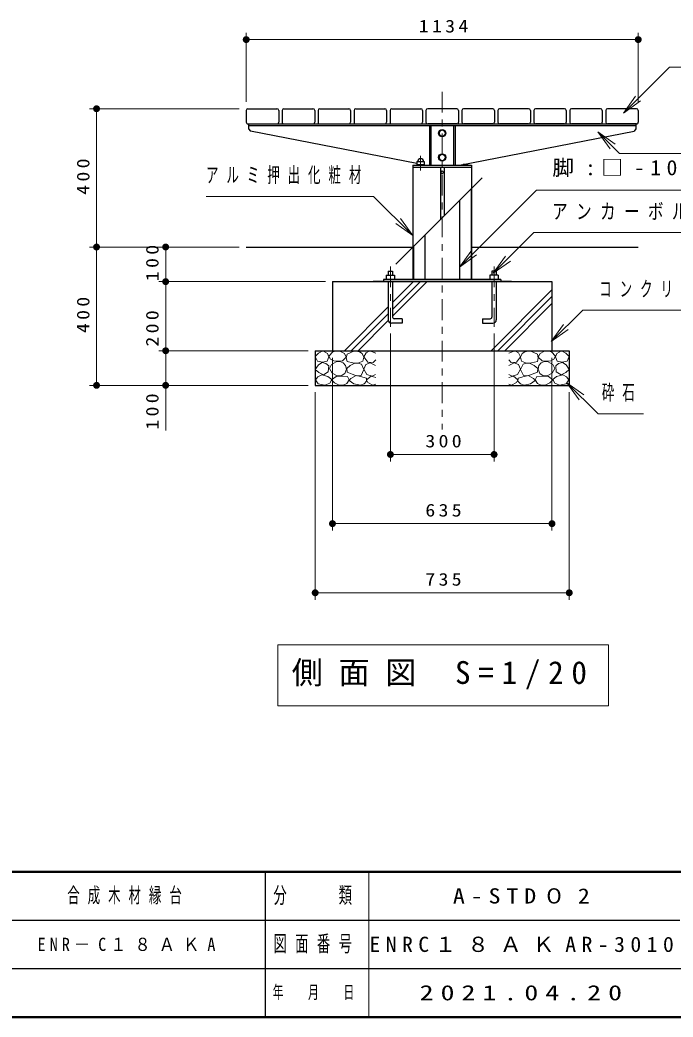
# Model space of a CAD drawing. Units: millimetres on the paper, scale 1:20. Extents: x -365 to 0, y 0 to 257.
# Drawn here: x -165.5 to -71, y 0 to 144.2 of the extents above; entities that cross this region are included whole.
import ezdxf

# ---------------------------------------------------------------- set-up
doc = ezdxf.new("R2010")
doc.units = ezdxf.units.MM
doc.linetypes.add('USER2', pattern=[6, 3, -1, 1, -1])
doc.layers.add('99', color=7, linetype='Continuous')
doc.layers.add('CLASS1', color=7, linetype='Continuous', lineweight=25)
doc.layers.add('LY_4', color=7, linetype='Continuous', lineweight=13)
doc.styles.add('ＭＳ ゴシック', font='')
doc.styles.get('ＭＳ ゴシック').set_extended_font_data('MS Gothic')

# ---------------------------------------------------------------- blocks, each defined once
blk = doc.blocks.new('filled_dot')
at = {"color": 0, "linetype": 'Continuous', "lineweight": -2, "const_width": 1.25}
blk.add_lwpolyline([(-0.625, 0, 1), (0.625, 0, 1)], format="xyb", close=True, dxfattribs=at)

msp = doc.modelspace()

# ---------------------------------------------------------------- linework, layer by layer
at = {"layer": 'CLASS1', "lineweight": 13}
for p, q in [((-132.725, 132.353), (-132.725, 142.353)), ((-132.725, 141.353), (-76.025, 141.353)), ((-76.025, 132.353), (-76.025, 142.353)), ((-78.18, 130.707), (-76.413, 133.182)), ((-78.18, 130.707), (-76.059, 132.829)), ((-133.725, 131.353), (-155.375, 131.353)), ((-154.375, 111.353), (-154.375, 131.353)), ((-75.705, 132.475), (-78.18, 130.707)), ((-80.091, 125.535), (-81.859, 128.009)), ((-81.859, 128.009), (-79.384, 126.242)), ((-81.859, 128.009), (-79.738, 125.888)), ((-110.402, 115.484), (-108.625, 113.016)), ((-108.625, 113.016), (-111.106, 114.774)), ((-108.625, 113.016), (-110.754, 115.129)), ((-133.725, 111.353), (-155.375, 111.353)), ((-154.375, 91.353), (-154.375, 111.353)), ((-133.725, 111.353), (-145.375, 111.353)), ((-144.375, 106.353), (-144.375, 111.353)), ((-101.875, 108.444), (-100.107, 110.919)), ((-101.875, 108.444), (-99.753, 110.565)), ((-99.4, 110.212), (-101.875, 108.444)), ((-96.996, 107.555), (-95.228, 110.03)), ((-96.996, 107.555), (-94.874, 109.677)), ((-94.521, 109.323), (-96.996, 107.555)), ((-121.25, 106.353), (-145.375, 106.353)), ((-144.375, 96.353), (-144.375, 106.353)), ((-111.557, 101.344), (-106.548, 106.353)), ((-111.557, 103.324), (-108.528, 106.353)), ((-111.557, 102.334), (-107.538, 106.353)), ((-97.315, 96.353), (-88.5, 105.169)), ((-96.325, 96.353), (-88.5, 104.179)), ((-118.528, 96.353), (-112.192, 102.689)), ((-95.335, 96.353), (-88.5, 103.189)), ((-117.538, 96.353), (-112.192, 101.699)), ((-116.548, 96.353), (-112.192, 100.709)), ((-88.618, 97.682), (-86.851, 100.157)), ((-88.618, 97.682), (-86.497, 99.803)), ((-111.875, 98.836), (-111.875, 80.353)), ((-96.875, 98.836), (-96.875, 80.353)), ((-86.144, 99.45), (-88.618, 97.682)), ((-123.75, 96.353), (-145.375, 96.353)), ((-123.75, 96.353), (-145.375, 96.353)), ((-144.375, 84.803), (-144.375, 96.353)), ((-120.25, 95.353), (-120.25, 70.353)), ((-88.5, 95.353), (-88.5, 70.353)), ((-123.75, 91.353), (-155.375, 91.353)), ((-84.583, 89.263), (-86.351, 91.738)), ((-86.351, 91.738), (-83.876, 89.97)), ((-86.351, 91.738), (-84.229, 89.617)), ((-122.75, 90.353), (-122.75, 60.353)), ((-86, 90.353), (-86, 60.353)), ((-96.875, 81.353), (-111.875, 81.353)), ((-88.5, 71.353), (-120.25, 71.353)), ((-86, 61.353), (-122.75, 61.353)), ((-128.131, 53.82), (-128.131, 45.02)), ((-80.331, 53.82), (-128.131, 53.82)), ((-80.331, 45.02), (-80.331, 53.82)), ((-128.131, 45.02), (-80.331, 45.02))]:
    msp.add_line(p, q, dxfattribs=at)
at = {"layer": 'CLASS1', "linetype": 'USER2', "lineweight": 13}
for p, q in [((-104.375, 133.791), (-104.375, 84.978)), ((-107.5, 124.541), (-107.5, 122.425))]:
    msp.add_line(p, q, dxfattribs=at)
at = {"layer": 'CLASS1'}
for p, q in [((-132.475, 131.353), (-128.275, 131.353)), ((-127.275, 131.353), (-123.075, 131.353)), ((-122.075, 131.353), (-117.875, 131.353)), ((-116.875, 131.353), (-112.675, 131.353)), ((-111.675, 131.353), (-107.475, 131.353)), ((-102.275, 131.353), (-106.475, 131.353)), ((-97.075, 131.353), (-101.275, 131.353)), ((-91.875, 131.353), (-96.075, 131.353)), ((-86.675, 131.353), (-90.875, 131.353)), ((-81.475, 131.353), (-85.675, 131.353)), ((-76.275, 131.353), (-80.475, 131.353)), ((-132.725, 131.103), (-132.725, 129.403)), ((-128.025, 131.103), (-128.025, 129.403)), ((-127.525, 131.103), (-127.525, 129.403)), ((-122.825, 131.103), (-122.825, 129.403)), ((-122.325, 131.103), (-122.325, 129.403)), ((-117.625, 131.103), (-117.625, 129.403)), ((-117.125, 131.103), (-117.125, 129.403)), ((-112.425, 131.103), (-112.425, 129.403)), ((-111.925, 131.103), (-111.925, 129.403)), ((-107.225, 131.103), (-107.225, 129.403)), ((-106.725, 131.103), (-106.725, 129.403)), ((-102.025, 131.103), (-102.025, 129.403)), ((-101.525, 131.103), (-101.525, 129.403)), ((-96.825, 131.103), (-96.825, 129.403)), ((-96.325, 131.103), (-96.325, 129.403)), ((-91.625, 131.103), (-91.625, 129.403)), ((-91.125, 131.103), (-91.125, 129.403)), ((-86.425, 131.103), (-86.425, 129.403)), ((-85.925, 131.103), (-85.925, 129.403)), ((-81.225, 131.103), (-81.225, 129.403)), ((-80.725, 131.103), (-80.725, 129.403)), ((-76.025, 131.103), (-76.025, 129.403)), ((-132.475, 129.153), (-128.275, 129.153)), ((-132.375, 129.153), (-132.375, 128.428)), ((-132.375, 129.153), (-76.375, 129.153)), ((-132.375, 128.928), (-76.375, 128.928)), ((-132.375, 128.428), (-132.129, 128.13)), ((-127.275, 129.153), (-123.075, 129.153)), ((-122.075, 129.153), (-117.875, 129.153)), ((-116.875, 129.153), (-112.675, 129.153)), ((-111.675, 129.153), (-107.475, 129.153)), ((-102.275, 129.153), (-106.475, 129.153)), ((-106.237, 128.928), (-106.237, 123.203)), ((-106.012, 128.928), (-106.012, 123.203)), ((-102.737, 128.928), (-102.737, 123.203)), ((-102.512, 128.928), (-102.512, 123.203)), ((-97.075, 129.153), (-101.275, 129.153)), ((-91.875, 129.153), (-96.075, 129.153)), ((-86.675, 129.153), (-90.875, 129.153)), ((-81.475, 129.153), (-85.675, 129.153)), ((-76.275, 129.153), (-80.475, 129.153)), ((-76.375, 128.428), (-76.62, 128.13)), ((-76.375, 129.153), (-76.375, 128.428)), ((-108.025, 123.427), (-132.129, 128.13)), ((-104.8, 128.061), (-104.375, 128.306)), ((-104.8, 128.061), (-104.8, 127.57)), ((-104.8, 127.57), (-104.375, 127.325)), ((-104.375, 128.306), (-103.95, 128.061)), ((-104.375, 127.325), (-103.95, 127.57)), ((-103.95, 128.061), (-103.95, 127.57)), ((-101.875, 123.203), (-76.62, 128.13)), ((-104.8, 124.561), (-104.375, 124.806)), ((-104.8, 124.561), (-104.8, 124.07)), ((-104.8, 124.07), (-104.375, 123.825)), ((-104.375, 124.806), (-103.95, 124.561)), ((-104.375, 123.825), (-103.95, 124.07)), ((-103.95, 124.561), (-103.95, 124.07)), ((-108.625, 123.203), (-108.625, 106.653)), ((-108.625, 123.203), (-100.125, 123.203)), ((-108.625, 122.903), (-100.125, 122.903)), ((-108.025, 123.703), (-106.975, 123.703)), ((-108.025, 123.703), (-108.025, 123.203)), ((-108.025, 123.303), (-106.975, 123.303)), ((-106.975, 123.703), (-106.975, 123.203)), ((-104.625, 122.903), (-104.625, 115.353)), ((-104.075, 122.903), (-104.075, 115.903)), ((-100.725, 123.303), (-101.361, 123.303)), ((-100.725, 123.427), (-100.725, 123.203)), ((-100.125, 123.203), (-100.125, 106.653)), ((-111.082, 108.896), (-98.621, 121.357)), ((-100.2, 119.778), (-100.2, 106.653)), ((-101.875, 118.103), (-101.875, 106.653)), ((-106.875, 113.103), (-106.875, 106.653)), ((-132.725, 111.353), (-108.625, 111.353)), ((-108.55, 111.428), (-108.55, 106.653)), ((-100.125, 111.353), (-76.025, 111.353)), ((-120.25, 106.353), (-120.25, 96.353)), ((-120.25, 106.353), (-88.5, 106.353)), ((-94.375, 106.353), (-114.375, 106.353)), ((-95.875, 106.653), (-112.875, 106.653)), ((-112.875, 106.653), (-112.875, 106.353)), ((-95.875, 106.653), (-95.875, 106.353)), ((-88.5, 106.353), (-88.5, 96.353)), ((-122.75, 96.353), (-122.75, 91.353)), ((-122.75, 96.353), (-86, 96.353)), ((-86, 96.353), (-86, 91.353)), ((-122.75, 91.353), (-86, 91.353))]:
    msp.add_line(p, q, dxfattribs=at)
at = {"layer": 'CLASS1', "color": 211, "linetype": 'USER2', "lineweight": 13}
for p, q in [((-111.875, 108.555), (-111.875, 99.836)), ((-96.875, 108.555), (-96.875, 99.836))]:
    msp.add_line(p, q, dxfattribs=at)
at = {"layer": 'CLASS1', "color": 211}
for p, q in [((-112.48, 107.268), (-111.27, 107.268)), ((-112.48, 107.268), (-112.48, 106.653)), ((-112.192, 107.841), (-111.557, 107.841)), ((-112.192, 107.841), (-112.192, 107.268)), ((-111.557, 107.841), (-111.557, 107.268)), ((-111.27, 107.268), (-111.27, 106.674)), ((-97.48, 107.268), (-97.48, 106.674)), ((-96.27, 107.268), (-97.48, 107.268)), ((-97.192, 107.841), (-97.192, 107.268)), ((-96.557, 107.841), (-97.192, 107.841)), ((-96.557, 107.841), (-96.557, 107.268)), ((-96.27, 107.268), (-96.27, 106.653)), ((-112.192, 106.353), (-112.192, 100.841)), ((-111.557, 106.353), (-111.557, 101.226)), ((-97.192, 106.353), (-97.192, 101.226)), ((-96.557, 106.353), (-96.557, 100.841)), ((-110.192, 100.976), (-111.307, 100.976)), ((-110.192, 100.976), (-110.192, 100.341)), ((-98.557, 100.976), (-98.557, 100.341)), ((-98.557, 100.976), (-97.442, 100.976)), ((-110.192, 100.341), (-111.692, 100.341)), ((-98.557, 100.341), (-97.057, 100.341))]:
    msp.add_line(p, q, dxfattribs=at)
at = {"layer": 'CLASS1', "lineweight": 13}
for points in [[(-78.18, 130.707), (-71.515, 137.373), (-31.991, 137.373)], [(-81.859, 128.009), (-78.72, 124.871), (-19.823, 124.871)], [(-108.625, 113.016), (-114.318, 118.666), (-138.537, 118.666)], [(-101.875, 108.444), (-90.751, 119.568), (-16.449, 119.568)], [(-96.996, 107.555), (-91.104, 113.447), (-34.481, 113.447)], [(-88.618, 97.682), (-84.056, 102.244), (-63.659, 102.244)], [(-114, 96.018), (-114.855, 96.335), (-115.394, 96.066), (-115.711, 95.464), (-115.124, 94.703), (-114.348, 94.64), (-114, 95.036)], [(-94.75, 96.018), (-93.894, 96.335), (-93.356, 96.066), (-93.039, 95.464), (-93.625, 94.703), (-94.401, 94.64), (-94.75, 95.036)], [(-114.015, 94.212), (-114.776, 94.608), (-115.41, 94.355), (-115.711, 93.705), (-115.267, 92.929), (-114.507, 92.691), (-114.015, 92.897)], [(-94.734, 94.212), (-93.973, 94.608), (-93.34, 94.355), (-93.039, 93.705), (-93.482, 92.929), (-94.243, 92.691), (-94.734, 92.897)], [(-114, 92.485), (-114.665, 92.691), (-115.314, 92.137), (-115.14, 91.741), (-114.411, 91.376), (-114, 91.535)], [(-94.75, 92.485), (-94.084, 92.691), (-93.435, 92.137), (-93.609, 91.741), (-94.338, 91.376), (-94.75, 91.535)], [(-86.351, 91.738), (-81.843, 87.23), (-75.278, 87.23)]]:
    msp.add_lwpolyline(points, dxfattribs=at)
for points in [[(-121.627, 96.323), (-122.261, 96.022), (-122.736, 95.547), (-122.435, 94.85), (-121.706, 94.707), (-121.009, 94.866), (-120.756, 95.452), (-120.946, 95.959)], [(-119.656, 96.328), (-120.183, 96.193), (-120.764, 95.557), (-120.534, 95.138), (-120.077, 94.901), (-119.561, 94.828), (-118.818, 94.895), (-118.25, 95.436), (-118.534, 95.936), (-119.068, 96.246)], [(-117.065, 96.338), (-117.602, 96.114), (-118.148, 95.846), (-118.264, 95.345), (-118.13, 94.781), (-117.307, 94.62), (-116.582, 94.575), (-115.857, 94.834), (-115.705, 95.443), (-115.937, 95.953), (-116.34, 96.177)], [(-91.684, 96.338), (-91.147, 96.114), (-90.601, 95.846), (-90.485, 95.345), (-90.619, 94.781), (-91.443, 94.62), (-92.168, 94.575), (-92.893, 94.834), (-93.045, 95.443), (-92.812, 95.953), (-92.409, 96.177)], [(-89.093, 96.328), (-88.566, 96.193), (-87.985, 95.557), (-88.215, 95.138), (-88.672, 94.901), (-89.188, 94.828), (-89.931, 94.895), (-90.499, 95.436), (-90.215, 95.936), (-89.682, 96.246)], [(-87.122, 96.323), (-86.488, 96.022), (-86.013, 95.547), (-86.314, 94.85), (-87.043, 94.707), (-87.74, 94.866), (-87.993, 95.452), (-87.803, 95.959)], [(-121.754, 94.676), (-122.293, 94.327), (-122.736, 93.646), (-122.229, 93.186), (-121.564, 92.87), (-120.867, 93.313), (-120.787, 94.153), (-121.195, 94.515)], [(-120.291, 93.111), (-119.67, 92.766), (-118.994, 92.719), (-118.48, 93.081), (-118.237, 93.679), (-118.349, 94.216), (-118.696, 94.625), (-119.162, 94.789), (-119.696, 94.733), (-120.386, 94.364), (-120.683, 93.787)], [(-117.115, 94.507), (-117.669, 94.21), (-118.196, 93.791), (-118.142, 93.237), (-117.399, 92.967), (-116.764, 92.75), (-116.115, 92.777), (-115.71, 93.642), (-116.061, 94.399), (-116.565, 94.564)], [(-91.634, 94.507), (-91.08, 94.21), (-90.553, 93.791), (-90.607, 93.237), (-91.35, 92.967), (-91.985, 92.75), (-92.634, 92.777), (-93.04, 93.642), (-92.688, 94.399), (-92.185, 94.564)], [(-88.458, 93.111), (-89.08, 92.766), (-89.756, 92.719), (-90.269, 93.081), (-90.512, 93.679), (-90.401, 94.216), (-90.053, 94.625), (-89.587, 94.789), (-89.053, 94.733), (-88.363, 94.364), (-88.066, 93.787)], [(-86.995, 94.676), (-86.457, 94.327), (-86.013, 93.646), (-86.52, 93.186), (-87.185, 92.87), (-87.883, 93.313), (-87.962, 94.153), (-87.554, 94.515)], [(-121.795, 92.879), (-122.364, 92.56), (-122.701, 92.137), (-122.298, 91.571), (-121.355, 91.368), (-120.639, 91.687), (-120.366, 92.192), (-120.905, 92.648)], [(-118.94, 92.672), (-119.723, 92.631), (-120.386, 92.158), (-119.953, 91.699), (-119.264, 91.388), (-118.699, 91.38), (-118.156, 91.604), (-117.818, 92.131), (-118.075, 92.618)], [(-116.824, 92.763), (-117.595, 92.344), (-117.838, 92.047), (-117.149, 91.561), (-116.203, 91.371), (-115.673, 91.555), (-115.324, 91.98), (-115.351, 92.398), (-116.216, 92.628)], [(-91.925, 92.763), (-91.155, 92.344), (-90.911, 92.047), (-91.601, 91.561), (-92.547, 91.371), (-93.076, 91.555), (-93.425, 91.98), (-93.398, 92.398), (-92.533, 92.628)], [(-89.81, 92.672), (-89.026, 92.631), (-88.363, 92.158), (-88.796, 91.699), (-89.485, 91.388), (-90.05, 91.38), (-90.593, 91.604), (-90.931, 92.131), (-90.675, 92.618)], [(-86.954, 92.879), (-86.386, 92.56), (-86.048, 92.137), (-86.451, 91.571), (-87.394, 91.368), (-88.11, 91.687), (-88.383, 92.192), (-87.844, 92.648)]]:
    msp.add_lwpolyline(points, close=True, dxfattribs=at)
at = {"layer": 'CLASS1'}
for centre, radius in [((-104.375, 127.816), 0.525), ((-104.375, 124.316), 0.525), ((-104.375, 122.153), 0.2)]:
    msp.add_circle(centre, radius, dxfattribs=at)
at = {"layer": 'CLASS1', "lineweight": 13}
for centre in [(-104.375, 127.816), (-104.375, 124.316)]:
    msp.add_circle(centre, 0.425, dxfattribs=at)
at = {"layer": 'CLASS1'}
for centre, radius, start, end in [((-132.475, 131.103), 0.25, 90, 180), ((-128.275, 131.103), 0.25, 0, 90), ((-127.275, 131.103), 0.25, 90, 180), ((-123.075, 131.103), 0.25, 0, 90), ((-122.075, 131.103), 0.25, 90, 180), ((-117.875, 131.103), 0.25, 0, 90), ((-116.875, 131.103), 0.25, 90, 180), ((-112.675, 131.103), 0.25, 0, 90), ((-111.675, 131.103), 0.25, 90, 180), ((-107.475, 131.103), 0.25, 0, 90), ((-106.475, 131.103), 0.25, 90, 180), ((-102.275, 131.103), 0.25, 360, 90), ((-101.275, 131.103), 0.25, 90, 180), ((-97.075, 131.103), 0.25, 360, 90), ((-96.075, 131.103), 0.25, 90, 180), ((-91.875, 131.103), 0.25, 360, 90), ((-90.875, 131.103), 0.25, 90, 180), ((-86.675, 131.103), 0.25, 360, 90), ((-85.675, 131.103), 0.25, 90, 180), ((-81.475, 131.103), 0.25, 360, 90), ((-80.475, 131.103), 0.25, 90, 180), ((-76.275, 131.103), 0.25, 360, 90), ((-132.475, 129.403), 0.25, 179.99999, 270), ((-128.275, 129.403), 0.25, 270, 0), ((-127.275, 129.403), 0.25, 179.99999, 270), ((-123.075, 129.403), 0.25, 270, 0), ((-122.075, 129.403), 0.25, 179.99999, 270), ((-117.875, 129.403), 0.25, 270, 0), ((-116.875, 129.403), 0.25, 179.99999, 270), ((-112.675, 129.403), 0.25, 270, 0), ((-111.675, 129.403), 0.25, 179.99999, 270), ((-107.475, 129.403), 0.25, 270, 0), ((-106.475, 129.403), 0.25, 180, 270), ((-102.275, 129.403), 0.25, 270, 0.00001), ((-101.275, 129.403), 0.25, 180, 270), ((-97.075, 129.403), 0.25, 270, 0.00001), ((-96.075, 129.403), 0.25, 180, 270), ((-91.875, 129.403), 0.25, 270, 0.00001), ((-90.875, 129.403), 0.25, 180, 270), ((-86.675, 129.403), 0.25, 270, 0.00001), ((-85.675, 129.403), 0.25, 180, 270), ((-81.475, 129.403), 0.25, 270, 0.00001), ((-80.475, 129.403), 0.25, 180, 270), ((-76.275, 129.403), 0.25, 270, 0.00001), ((-107.5, 123.703), 0.425, 359.99999, 179.99999)]:
    msp.add_arc(centre, radius, start, end, dxfattribs=at)
at = {"layer": 'CLASS1', "color": 211}
for centre, radius, start, end in [((-111.307, 101.226), 0.25, 179.99998, 270.00002), ((-97.442, 101.226), 0.25, 269.99998, 0.00002), ((-111.692, 100.841), 0.5, 179.99998, 270.00002), ((-97.057, 100.841), 0.5, 269.99998, 0.00002)]:
    msp.add_arc(centre, radius, start, end, dxfattribs=at)
at = {"layer": 'LY_4', "lineweight": 50}
for p, q in [((-365, 21), (0, 21)), ((-365, 0), (0, 0))]:
    msp.add_line(p, q, dxfattribs=at)
at = {"layer": 'LY_4', "color": 211, "lineweight": 25}
for p, q in [((-130, 21), (-130, 0)), ((-182.5, 14), (-70, 14)), ((-237.5, 7), (0, 7))]:
    msp.add_line(p, q, dxfattribs=at)
at = {"layer": 'LY_4'}
msp.add_line((-115, 21), (-115, 0), dxfattribs=at)

# ---------------------------------------------------------------- block references
at = {"layer": 'CLASS1', "lineweight": 13, "xscale": 0.4, "yscale": 0.4}
for p in [(-132.725, 141.353), (-111.875, 81.353), (-120.25, 71.353), (-122.75, 61.353)]:
    msp.add_blockref('filled_dot', p, dxfattribs=at)
for p, rotation in [((-76.025, 141.353), 180), ((-154.375, 131.353), 270), ((-154.375, 111.353), 90), ((-154.375, 111.353), 270), ((-144.375, 111.353), 270), ((-144.375, 106.353), 270), ((-144.375, 106.353), 90), ((-144.375, 96.353), 270), ((-144.375, 96.353), 90), ((-154.375, 91.353), 90), ((-144.375, 91.353), 90), ((-96.875, 81.353), 180), ((-88.5, 71.353), 180), ((-86, 61.353), 180)]:
    msp.add_blockref('filled_dot', p, dxfattribs=dict(at, rotation=rotation))

# ---------------------------------------------------------------- texts
at = {"layer": '99', "attachment_point": 5, "style": 'ＭＳ ゴシック'}
for s, insert, char_height in [('\\T1.64;\\W0.6;合成木材縁台', (-149.75, 17.5), 2.199), ('\\T1.5;\\W1.15;A-STD０2', (-92.5, 17.5), 2.199), ('\\T1.5;\\W1.05;ENRC１８ＡＫAR-3010', (-92.5, 10.5), 2.199), ('\\T1.5;\\W0.9;ENR－C１８ＡＫA', (-149.75, 10.5), 1.906), ('\\T1.5;\\W1.35;2021.04.20', (-92.5, 3.5), 2.199)]:
    msp.add_mtext(s, dxfattribs=dict(at, insert=insert, char_height=char_height))
at = {"layer": 'CLASS1', "style": 'ＭＳ ゴシック'}
for s, insert, char_height, attachment_point in [('\\T1.33;\\W1.15;1134', (-103.954, 142.353), 1.833, 8), ('\\T1.5;\\W1.05;脚:□-100×100×3.2/PL-6×75ｗ', (-88.449, 122.568), 2.199, 4), ('\\T1.64;\\W0.6;アルミ押出化粧材', (-138.537, 121.666), 2.199, 4), ('\\T1.54;\\W0.75;アンカーボルト\u30002-M12×１５０Ｌ', (-88.481, 116.447), 2.199, 4), ('\\T1.64;\\W0.6;コンクリ－ト', (-81.659, 105.244), 2.199, 4), ('\\T1.64;\\W0.6;砕石', (-81.278, 90.23), 2.199, 4), ('\\T1.33;\\W1.15;300', (-103.958, 82.353), 1.833, 8), ('\\T1.33;\\W1.15;635', (-103.958, 72.353), 1.833, 8), ('\\T1.33;\\W1.15;735', (-103.958, 62.353), 1.833, 8), ('\\T1.5;側面図\\~S=1/20', (-104.231, 49.42), 3.299, 5)]:
    msp.add_mtext(s, dxfattribs=dict(at, insert=insert, char_height=char_height, attachment_point=attachment_point))
at = {"layer": 'CLASS1', "char_height": 1.833, "attachment_point": 8, "rotation": 90, "style": 'ＭＳ ゴシック'}
for s, insert in [('\\T1.33;\\W1.15;400', (-155.375, 121.77)), ('\\T1.33;\\W1.15;100', (-145.375, 109.282)), ('\\T1.33;\\W1.15;400', (-155.375, 101.77)), ('\\T1.33;\\W1.15;200', (-145.375, 99.819)), ('\\T1.33;\\W1.15;100', (-145.375, 87.803))]:
    msp.add_mtext(s, dxfattribs=dict(at, insert=insert))
at = {"layer": 'LY_4', "color": 4, "attachment_point": 5, "style": 'ＭＳ ゴシック'}
for s, insert, char_height in [('\\T1.64;\\W0.6;分\u3000\u3000類', (-122.5, 17.5), 2.346), ('\\T1.64;\\W0.6;図面番号', (-122.5, 10.5), 2.346), ('\\T1.64;\\W0.6;年\u3000月\u3000日', (-122.5, 3.5), 1.906)]:
    msp.add_mtext(s, dxfattribs=dict(at, insert=insert, char_height=char_height))

doc.saveas('drawing.dxf')
